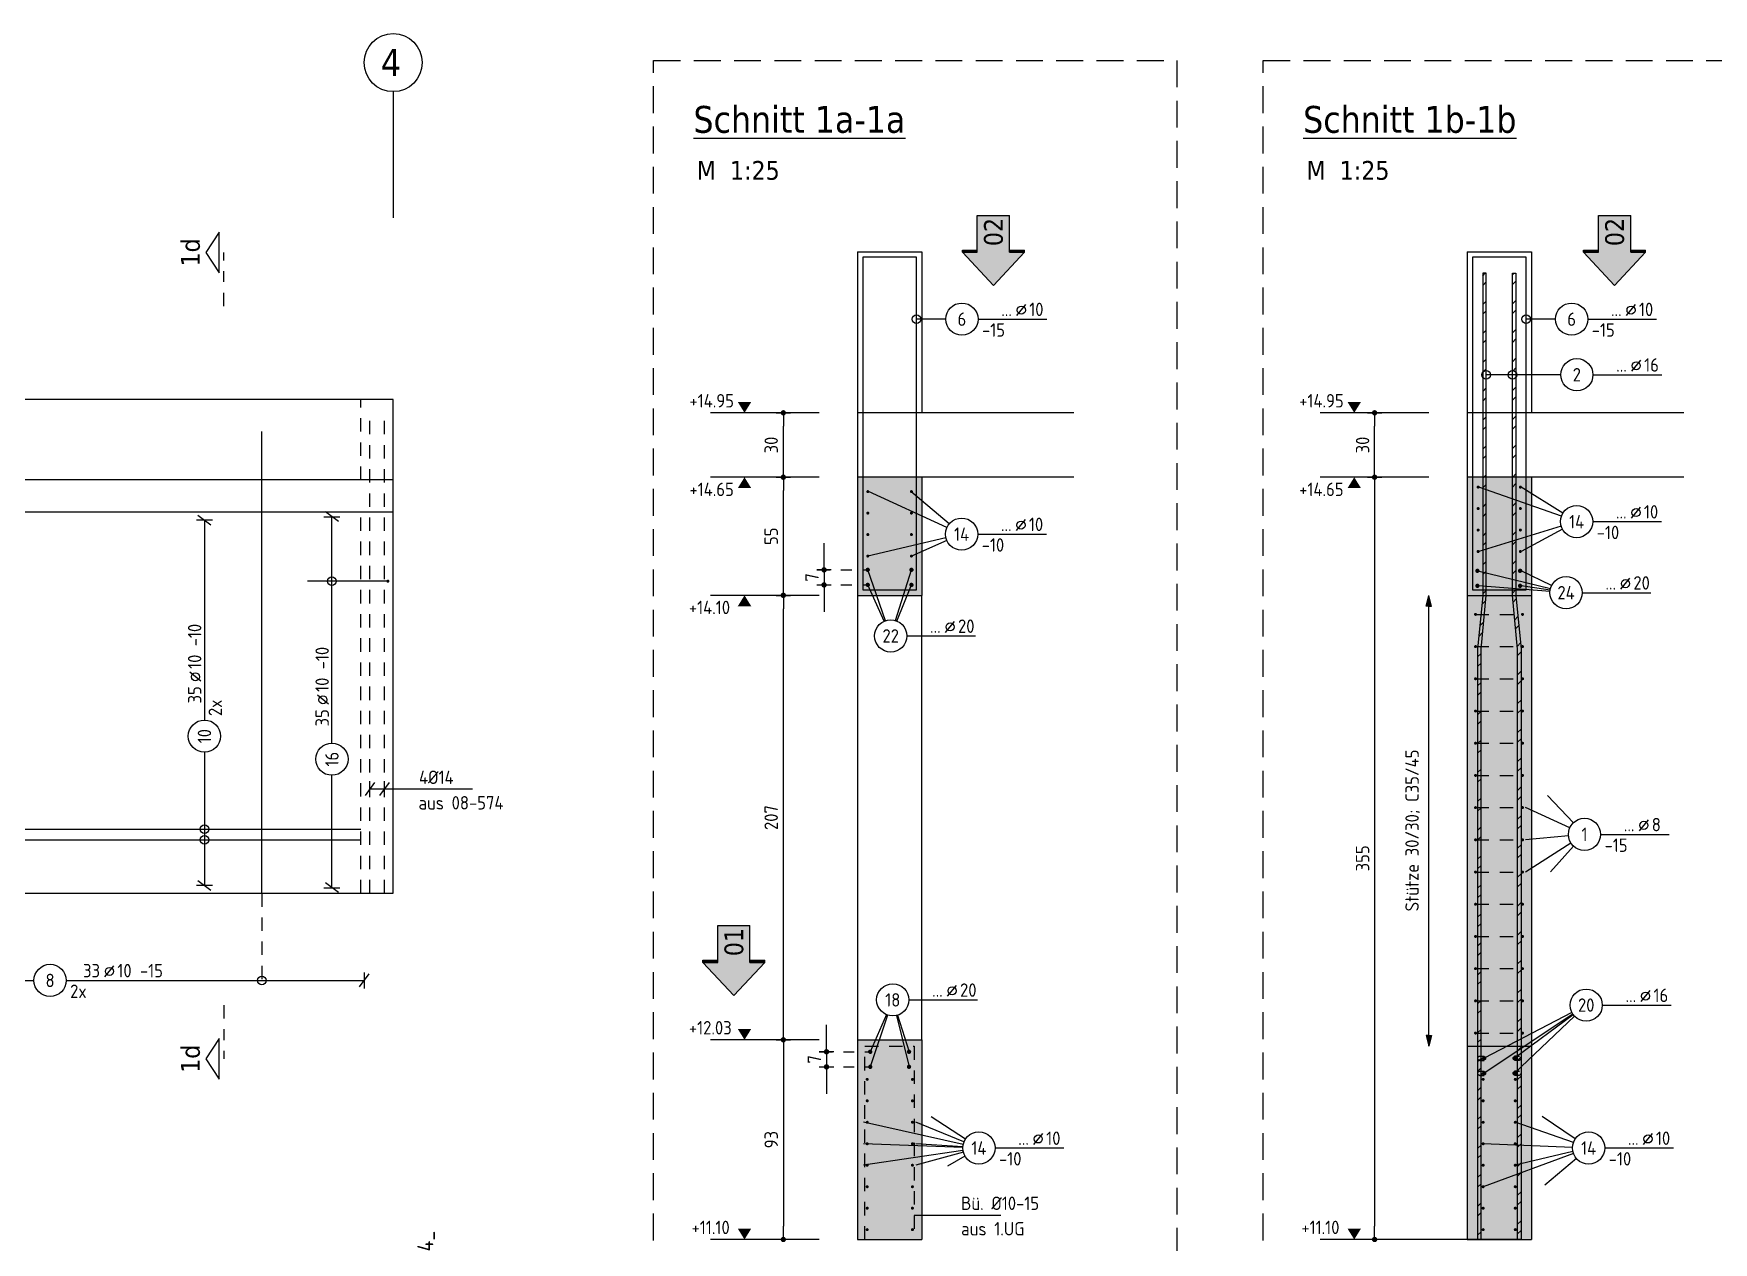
# Model space of a CAD drawing. Extents: x 44 to 147, y 26 to 78.
# Drawn here: x 65.67 to 81.31, y 53.1 to 64.36 of the extents above; entities that cross this region are included whole.
import ezdxf
from ezdxf.enums import TextEntityAlignment as Align

# ---------------------------------------------------------------- set-up
doc = ezdxf.new("R2010")
doc.units = 0
doc.header["$LTSCALE"] = 0.5
for name, pattern in [('AUSGEZOGEN', [1000.01, 1000, 0.01]), ('DASHDOT2', [0.5, 0.25, -0.125, 0, -0.125]), ('DASHDOTSMALL', [1.05, 0.5, -0.25, 0.05, -0.25]), ('DASHED2', [0.375, 0.25, -0.125]), ('HIDDEN', [0.375, 0.25, -0.125]), ('HIDDEN2', [0.187, 0.125, -0.062]), ('HIDDEN4', [0.12, 0.02, -0.1]), ('STRICHLINIE', [0.75, 0.5, -0.25]), ('STRICHPUNKT2', [0.55, 0.25, -0.125, 0.05, -0.125]), ('VERDECKT', [0.375, 0.25, -0.125])]:
    doc.linetypes.add(name, pattern=pattern)
for name, color, linetype in [('ACHSEN', 7, 'Continuous'), ('AFU', 7, 'Continuous'), ('BETON', 7, 'Continuous'), ('DETAIL', 7, 'Continuous'), ('grau_hell', 7, 'Continuous'), ('grau_mittel', 7, 'Continuous'), ('HILFE', 7, 'Continuous'), ('INDEX', 7, 'Continuous'), ('koten', 7, 'Continuous'), ('MASSE', 7, 'Continuous'), ('OBJEKT', 7, 'Continuous'), ('RND', 7, 'Continuous'), ('RND_BILD', 7, 'Continuous'), ('SCHNITTE', 7, 'Continuous'), ('SCHRAFF', 7, 'Continuous'), ('SFP_Achsen', 7, 'Continuous'), ('TEXT', 7, 'Continuous'), ('VERDECKT', 7, 'Continuous')]:
    doc.layers.add(name, color=color, linetype=linetype)
doc.layers.add('NOPLOT', color=7, linetype='Continuous', plot=False)
doc.styles.add('helv', font='tahoma.ttf')
doc.styles.add('txt', font='isocp.shx')
doc.linetypes.add('AFU_50K', pattern='A,0.15,["/",Standard,S=0.2,R=0,X=-0.01,Y=-0.1],0.07,["/",Standard,S=0.2,R=0,X=-0.01,Y=-0.1],0.15', length=0.37)
doc.linetypes.add('AFU_50L', pattern='A,0.75,["/",Standard,S=0.2,R=0,X=-0.01,Y=-0.1],0.07,["/",Standard,S=0.2,R=0,X=-0.01,Y=-0.1],0.75', length=1.57)
doc.dimstyles.new('DOT_I', dxfattribs={"dimscale": 0.5, "dimtxt": 0.25, "dimasz": 0.25, "dimexe": 0.1, "dimexo": 0.3, "dimgap": 0.1, "dimtad": 1, "dimdec": 3, "dimzin": 3, "dimtxsty": 'txt', "dimblk": 'DOT', "dimblk1": 'DOT', "dimblk2": 'DOT', "dimsah": 1, "dimcen": 0.1, "dimse1": 1, "dimse2": 1, "dimazin": 0, "dimtfac": 1, "dimtdec": 4, "dimtix": 1, "dimtmove": 2, "dimatfit": 3, "dimfxl": 0, "dimtvp": 1, "dimtolj": 1, "dimtzin": 0, "dimarcsym": 0})
pattern_1 = [(45, (-15.92973, 54.83412), (-0.13470384, 0.13470384), []), (45, (-15.83993, 54.83412), (-0.13470384, 0.13470384), [])]

# ---------------------------------------------------------------- blocks, each defined once
blk = doc.blocks.new('lei_gre')
at = {"layer": 'RND', "color": 7, "linetype": 'Continuous'}
for p, q in [((-0.09, -0.12), (0.09, 0.12)), ((0, 0.15), (0, -0.15))]:
    blk.add_line(p, q, dxfattribs=at)
blk = doc.blocks.new('RND_LEI')
at = {"layer": 'RND', "color": 7, "linetype": 'Continuous'}
blk.add_line((1.022, 0.066), (1.19, 0.27), dxfattribs=at)
for centre, radius in [((0, 0), 0.3), ((1.106, 0.168), 0.075)]:
    blk.add_circle(centre, radius, dxfattribs=at)
at = {"layer": 'RND', "color": 7, "linetype": 'Continuous', "style": 'txt'}
blk.add_attdef('POSL', text='', height=0.25, dxfattribs=at).set_placement((0, 0), align=Align.MIDDLE)
blk.add_attdef('ANZ', text='', height=0.25, dxfattribs=at).set_placement((0.931, 0.057), align=Align.RIGHT)
for tag, p in [('DUM', (1.253, 0.057)), ('ABSTD', (1.674, 0.057)), ('POSTXT', (0.374, -0.327))]:
    blk.add_attdef(tag, p, '', height=0.25, dxfattribs=at)
blk = doc.blocks.new('SCHN-2')
at = {"layer": 'SCHNITTE', "color": 6, "linetype": 'Continuous'}
blk.add_lwpolyline([(0.378, 0.088), (0, 0.34), (-0.378, 0.088)], close=True, dxfattribs=at)
at = {"layer": 'SCHNITTE', "color": 1, "linetype": 'DASHDOTSMALL', "style": 'helv'}
blk.add_attdef('SCHN-2', text='', height=0.35, dxfattribs=at).set_placement((0, 0.45), align=Align.CENTER)
blk = doc.blocks.new('DOT')
at = {"layer": 'MASSE', "color": 7, "linetype": 'Continuous'}
for p, q in [((0, 0), (-1, 0)), ((0, 0.54), (0, -0.54))]:
    blk.add_line(p, q, dxfattribs=at)
at = {"layer": 'MASSE', "color": 7, "linetype": 'Continuous', "const_width": 0.2}
blk.add_lwpolyline([(-0.1, 0, 1), (0.1, 0, 1)], format="xyb", close=True, dxfattribs=at)
blk = doc.blocks.new('*D45')
at = {"layer": 'DEFPOINTS', "color": 0, "linetype": 'AUSGEZOGEN', "transparency": 16777216}
for p in [(72.652, 54.985), (72.652, 53.125), (72.652, 53.125)]:
    blk.add_point(p, dxfattribs=at)
at = {"layer": 'MASSE', "color": 0, "linetype": 'AUSGEZOGEN', "lineweight": -2, "transparency": 16777216}
blk.add_line((72.652, 54.86), (72.652, 53.25), dxfattribs=at)
at = {"layer": 'MASSE', "color": 0, "linetype": 'AUSGEZOGEN', "lineweight": -2, "transparency": 16777216, "xscale": 0.125, "yscale": 0.125, "zscale": 0.125}
for p, rotation in [((72.652, 54.985), 90), ((72.652, 53.125), 270)]:
    blk.add_blockref('DOT', p, dxfattribs=dict(at, rotation=rotation))
at = {"layer": 'MASSE', "color": 0, "linetype": 'AUSGEZOGEN', "transparency": 16777216, "insert": (72.539, 54.055), "char_height": 0.125, "attachment_point": 5, "rotation": 90, "style": 'txt'}
blk.add_mtext('\\A1;93', dxfattribs=at)
blk = doc.blocks.new('*D46')
at = {"layer": 'DEFPOINTS', "color": 0, "linetype": 'AUSGEZOGEN', "transparency": 16777216}
for p in [(72.652, 59.125), (72.652, 59.125), (72.652, 54.985)]:
    blk.add_point(p, dxfattribs=at)
at = {"layer": 'MASSE', "color": 0, "linetype": 'AUSGEZOGEN', "lineweight": -2, "transparency": 16777216}
blk.add_line((72.652, 55.11), (72.652, 59), dxfattribs=at)
at = {"layer": 'MASSE', "color": 0, "linetype": 'AUSGEZOGEN', "lineweight": -2, "transparency": 16777216, "xscale": 0.125, "yscale": 0.125, "zscale": 0.125}
for p, rotation in [((72.652, 59.125), 90), ((72.652, 54.985), 270)]:
    blk.add_blockref('DOT', p, dxfattribs=dict(at, rotation=rotation))
at = {"layer": 'MASSE', "color": 0, "linetype": 'AUSGEZOGEN', "transparency": 16777216, "insert": (72.539, 57.055), "char_height": 0.125, "attachment_point": 5, "rotation": 90, "style": 'txt'}
blk.add_mtext('\\A1;207', dxfattribs=at)
blk = doc.blocks.new('*D47')
at = {"layer": 'DEFPOINTS', "color": 0, "linetype": 'AUSGEZOGEN', "transparency": 16777216}
for p in [(72.652, 60.225), (72.652, 60.225), (72.652, 59.125)]:
    blk.add_point(p, dxfattribs=at)
at = {"layer": 'MASSE', "color": 0, "linetype": 'AUSGEZOGEN', "lineweight": -2, "transparency": 16777216}
blk.add_line((72.652, 59.25), (72.652, 60.1), dxfattribs=at)
at = {"layer": 'MASSE', "color": 0, "linetype": 'AUSGEZOGEN', "lineweight": -2, "transparency": 16777216, "xscale": 0.125, "yscale": 0.125, "zscale": 0.125}
for p, rotation in [((72.652, 60.225), 90), ((72.652, 59.125), 270)]:
    blk.add_blockref('DOT', p, dxfattribs=dict(at, rotation=rotation))
at = {"layer": 'MASSE', "color": 0, "linetype": 'AUSGEZOGEN', "transparency": 16777216, "insert": (72.539, 59.675), "char_height": 0.125, "attachment_point": 5, "rotation": 90, "style": 'txt'}
blk.add_mtext('\\A1;55', dxfattribs=at)
blk = doc.blocks.new('*D48')
at = {"layer": 'DEFPOINTS', "color": 0, "linetype": 'AUSGEZOGEN', "transparency": 16777216}
for p in [(72.652, 60.825), (72.652, 60.825), (72.652, 60.225)]:
    blk.add_point(p, dxfattribs=at)
at = {"layer": 'MASSE', "color": 0, "linetype": 'AUSGEZOGEN', "lineweight": -2, "transparency": 16777216}
blk.add_line((72.652, 60.35), (72.652, 60.7), dxfattribs=at)
at = {"layer": 'MASSE', "color": 0, "linetype": 'AUSGEZOGEN', "lineweight": -2, "transparency": 16777216, "xscale": 0.125, "yscale": 0.125, "zscale": 0.125}
for p, rotation in [((72.652, 60.825), 90), ((72.652, 60.225), 270)]:
    blk.add_blockref('DOT', p, dxfattribs=dict(at, rotation=rotation))
at = {"layer": 'MASSE', "color": 0, "linetype": 'AUSGEZOGEN', "transparency": 16777216, "insert": (72.539, 60.525), "char_height": 0.125, "attachment_point": 5, "rotation": 90, "style": 'txt'}
blk.add_mtext('\\A1;30', dxfattribs=at)
blk = doc.blocks.new('OKRD_O')
at = {"color": 0, "linetype": 'ByBlock'}
blk.add_solid([(-0.125, 0.202), (0.125, 0.202), (0, 0)], dxfattribs=at)
at = {"color": 0, "linetype": 'ByBlock', "style": 'txt'}
blk.add_attdef('OKRD', (0.25, 0.1), '', height=0.25, dxfattribs=at)
blk = doc.blocks.new('OKRD_U')
at = {"color": 0, "linetype": 'ByBlock'}
blk.add_solid([(-0.125, -0.202), (0.125, -0.202), (0, 0)], dxfattribs=at)
at = {"color": 0, "linetype": 'ByBlock', "style": 'txt'}
blk.add_attdef('OKRD', (0.25, -0.35), '', height=0.25, dxfattribs=at)
blk = doc.blocks.new('*D42')
at = {"layer": 'DEFPOINTS', "color": 0, "linetype": 'AUSGEZOGEN', "transparency": 16777216}
for p in [(78.158, 60.225), (78.158, 53.125), (78.158, 53.125)]:
    blk.add_point(p, dxfattribs=at)
at = {"layer": 'MASSE', "color": 0, "linetype": 'AUSGEZOGEN', "lineweight": -2, "transparency": 16777216}
blk.add_line((78.158, 60.1), (78.158, 53.25), dxfattribs=at)
at = {"layer": 'MASSE', "color": 0, "linetype": 'AUSGEZOGEN', "lineweight": -2, "transparency": 16777216, "xscale": 0.125, "yscale": 0.125, "zscale": 0.125}
for p, rotation in [((78.158, 60.225), 90), ((78.158, 53.125), 270)]:
    blk.add_blockref('DOT', p, dxfattribs=dict(at, rotation=rotation))
at = {"layer": 'MASSE', "color": 0, "linetype": 'AUSGEZOGEN', "transparency": 16777216, "insert": (78.046, 56.675), "char_height": 0.125, "attachment_point": 5, "rotation": 90, "style": 'txt'}
blk.add_mtext('\\A1;355', dxfattribs=at)
blk = doc.blocks.new('*D43')
at = {"layer": 'DEFPOINTS', "color": 0, "linetype": 'AUSGEZOGEN', "transparency": 16777216}
for p in [(78.158, 60.825), (78.158, 60.825), (78.158, 60.225)]:
    blk.add_point(p, dxfattribs=at)
at = {"layer": 'MASSE', "color": 0, "linetype": 'AUSGEZOGEN', "lineweight": -2, "transparency": 16777216}
blk.add_line((78.158, 60.35), (78.158, 60.7), dxfattribs=at)
at = {"layer": 'MASSE', "color": 0, "linetype": 'AUSGEZOGEN', "lineweight": -2, "transparency": 16777216, "xscale": 0.125, "yscale": 0.125, "zscale": 0.125}
for p, rotation in [((78.158, 60.825), 90), ((78.158, 60.225), 270)]:
    blk.add_blockref('DOT', p, dxfattribs=dict(at, rotation=rotation))
at = {"layer": 'MASSE', "color": 0, "linetype": 'AUSGEZOGEN', "transparency": 16777216, "insert": (78.046, 60.525), "char_height": 0.125, "attachment_point": 5, "rotation": 90, "style": 'txt'}
blk.add_mtext('\\A1;30', dxfattribs=at)
blk = doc.blocks.new('*D39')
at = {"layer": 'DEFPOINTS', "color": 0, "linetype": 'AUSGEZOGEN', "transparency": 16777216}
for p in [(73.031, 59.362), (73.031, 59.222), (73.031, 59.222)]:
    blk.add_point(p, dxfattribs=at)
at = {"layer": 'MASSE', "color": 0, "linetype": 'AUSGEZOGEN', "lineweight": -2, "transparency": 16777216}
for p, q in [((73.031, 59.487), (73.031, 59.612)), ((73.031, 59.362), (73.031, 59.222)), ((73.031, 59.097), (73.031, 58.972))]:
    blk.add_line(p, q, dxfattribs=at)
at = {"layer": 'MASSE', "color": 0, "linetype": 'AUSGEZOGEN', "lineweight": -2, "transparency": 16777216, "xscale": 0.125, "yscale": 0.125, "zscale": 0.125}
for p, rotation in [((73.031, 59.362), 270), ((73.031, 59.222), 90)]:
    blk.add_blockref('DOT', p, dxfattribs=dict(at, rotation=rotation))
at = {"layer": 'MASSE', "color": 0, "linetype": 'AUSGEZOGEN', "transparency": 16777216, "insert": (72.919, 59.292), "char_height": 0.125, "attachment_point": 5, "rotation": 90, "style": 'txt'}
blk.add_mtext('\\A1;7', dxfattribs=at)
blk = doc.blocks.new('*D40')
at = {"layer": 'DEFPOINTS', "color": 0, "linetype": 'AUSGEZOGEN', "transparency": 16777216}
for p in [(73.054, 54.873), (73.054, 54.733), (73.054, 54.733)]:
    blk.add_point(p, dxfattribs=at)
at = {"layer": 'MASSE', "color": 0, "linetype": 'AUSGEZOGEN', "lineweight": -2, "transparency": 16777216}
for p, q in [((73.054, 54.998), (73.054, 55.123)), ((73.054, 54.873), (73.054, 54.733)), ((73.054, 54.608), (73.054, 54.483))]:
    blk.add_line(p, q, dxfattribs=at)
at = {"layer": 'MASSE', "color": 0, "linetype": 'AUSGEZOGEN', "lineweight": -2, "transparency": 16777216, "xscale": 0.125, "yscale": 0.125, "zscale": 0.125}
for p, rotation in [((73.054, 54.873), 270), ((73.054, 54.733), 90)]:
    blk.add_blockref('DOT', p, dxfattribs=dict(at, rotation=rotation))
at = {"layer": 'MASSE', "color": 0, "linetype": 'AUSGEZOGEN', "transparency": 16777216, "insert": (72.941, 54.803), "char_height": 0.125, "attachment_point": 5, "rotation": 90, "style": 'txt'}
blk.add_mtext('\\A1;7', dxfattribs=at)
blk = doc.blocks.new('Pfeillinie')
at = {"layer": 'TEXT', "linetype": 'Continuous'}
blk.add_hatch(color=7, dxfattribs=at).paths.add_polyline_path([(0, 0), (-0.8, 0.2), (-0.8, 0), (-0.8, -0.2)])
at = {"layer": 'TEXT', "color": 7, "linetype": 'Continuous'}
for p, q in [((-0.8, 0), (-0.8, 0.2)), ((-0.8, 0.2), (0, 0)), ((-0.8, 0), (-0.8, -0.2)), ((-0.8, -0.2), (0, 0))]:
    blk.add_line(p, q, dxfattribs=at)
blk = doc.blocks.new('hin_ind5')
at = {"layer": 'grau_hell', "linetype": 'AUSGEZOGEN'}
h = blk.add_hatch(color=9, dxfattribs=at)
h.dxf.hatch_style = 2
h.paths.add_polyline_path([(0, 0), (0.619, -0.577), (0.619, -0.3), (1.306, -0.3), (1.306, 0.3), (0.619, 0.3), (0.619, 0.577)])
h.paths.add_polyline_path([(0.34, -0.274), (1.311, -0.274), (1.311, 0.274), (0.34, 0.274)], flags=9)
at = {"layer": 'OBJEKT', "linetype": 'AUSGEZOGEN'}
for points in [[(0.619, 0.3), (0.66, 0.3), (0.66, 0.577), (0.619, 0.577)], [(0.619, -0.577), (0.66, -0.577), (0.66, -0.3), (0.619, -0.3)]]:
    blk.add_hatch(color=1, dxfattribs=at).paths.add_polyline_path(points)
at = {"layer": 'OBJEKT', "color": 1, "linetype": 'AUSGEZOGEN'}
for p, q in [((0, 0), (0.619, 0.577)), ((0.619, 0.577), (0.619, 0.3)), ((0.619, 0.577), (0.66, 0.577)), ((0.66, 0.577), (0.66, 0.3)), ((0, 0), (0.619, -0.577)), ((0.619, 0.3), (1.306, 0.3)), ((1.306, 0.3), (1.306, -0.3)), ((0.619, -0.3), (0.619, -0.577)), ((0.619, -0.3), (1.306, -0.3)), ((0.66, -0.3), (0.66, -0.577))]:
    blk.add_line(p, q, dxfattribs=at)
at = {"layer": 'OBJEKT', "color": 7, "linetype": 'AUSGEZOGEN'}
blk.add_line((0.619, -0.577), (0.66, -0.577), dxfattribs=at)
at = {"layer": 'INDEX', "color": 1, "linetype": 'Continuous', "style": 'helv'}
blk.add_attdef('INDEX', text='', height=0.35, rotation=360, dxfattribs=at).set_placement((1.259, 0), align=Align.MIDDLE_RIGHT)

msp = doc.modelspace()

# ---------------------------------------------------------------- hatches: boundary and pattern name
at = {"layer": 'grau_mittel'}
for points in [[(73.9418, 60.2248), (73.3418, 60.2248), (73.3418, 59.1248), (73.9418, 59.1248)], [(73.3418, 53.1248), (73.9418, 53.1248), (73.9418, 54.9848), (73.3418, 54.9848)]]:
    msp.add_hatch(color=61, dxfattribs=at).paths.add_polyline_path(points)
h = msp.add_hatch(color=61, dxfattribs=at)
h.paths.add_polyline_path([(79.6196, 60.2248), (79.0196, 60.2248), (79.0196, 59.1248), (79.6196, 59.1248)])
h.paths.add_polyline_path([(79.0196, 54.9248), (79.6196, 54.9248), (79.6196, 59.1248), (79.0196, 59.1248)])
h.paths.add_polyline_path([(79.0196, 53.1248), (79.6196, 53.1248), (79.6196, 54.9248), (79.0196, 54.9248)])
at = {"layer": 'SCHRAFF', "linetype": 'AUSGEZOGEN'}
h = msp.add_hatch(dxfattribs=at)
h.set_pattern_fill('ANSI32', color=171, scale=0.02, style=0, double=1)
h.set_pattern_definition(pattern_1)
h.paths.add_polyline_path([(79.1172, 53.1248), (79.1492, 53.1248), (79.1492, 58.6248), (79.1972, 59.1248), (79.1972, 62.1248), (79.1652, 62.1248), (79.1652, 59.1248), (79.1172, 58.6248)])
h = msp.add_hatch(dxfattribs=at)
h.set_pattern_fill('ANSI32', color=171, scale=0.02, style=0, double=1)
h.set_pattern_definition(pattern_1)
h.paths.add_polyline_path([(79.5219, 53.1248), (79.4899, 53.1248), (79.4899, 58.6248), (79.4419, 59.1248), (79.4419, 62.1248), (79.4739, 62.1248), (79.4739, 59.1248), (79.5219, 58.6248)])

# ---------------------------------------------------------------- linework, layer by layer
at = {"layer": 'ACHSEN', "color": 140, "linetype": 'AUSGEZOGEN'}
msp.add_line((69.019, 63.8165), (69.019, 62.6419), dxfattribs=at)
at = {"layer": 'AFU', "color": 8, "linetype": 'AFU_50K'}
for p, q in [((73.9418, 60.8248), (73.3418, 60.8248)), ((79.6196, 60.8248), (79.0196, 60.8248)), ((73.9418, 60.2248), (73.3418, 60.2248)), ((79.6196, 60.2248), (79.0196, 60.2248)), ((79.0196, 59.1248), (79.6196, 59.1248)), ((79.0196, 54.9248), (79.6196, 54.9248)), ((73.3418, 53.1248), (73.9418, 53.1248)), ((79.0196, 53.1248), (79.6196, 53.1248))]:
    msp.add_line(p, q, dxfattribs=at)
at = {"layer": 'AFU', "color": 8, "linetype": 'AFU_50L'}
for p, q in [((69.019, 60.2), (47.769, 60.2)), ((69.019, 59.9), (61.019, 59.9)), ((63.704, 56.35), (69.019, 56.35))]:
    msp.add_line(p, q, dxfattribs=at)
at = {"layer": 'BETON', "color": 6, "linetype": 'AUSGEZOGEN'}
for p, q in [((73.3418, 62.3248), (73.9418, 62.3248)), ((73.3418, 62.3248), (73.3418, 59.1248)), ((73.9418, 62.3248), (73.9418, 60.8248)), ((79.0196, 62.3248), (79.0196, 53.1248)), ((79.0196, 62.3248), (79.6196, 62.3248)), ((79.6196, 62.3248), (79.6196, 60.8248)), ((69.019, 60.95), (47.769, 60.95)), ((69.019, 56.35), (69.019, 60.95)), ((75.3582, 60.8248), (73.9418, 60.8248)), ((81.036, 60.8248), (79.6196, 60.8248)), ((75.3582, 60.2248), (73.9418, 60.2248)), ((73.9418, 60.2248), (73.9418, 59.1248)), ((81.036, 60.2248), (79.6196, 60.2248)), ((79.6196, 60.2248), (79.6196, 53.1248)), ((73.3418, 59.1248), (73.9418, 59.1248)), ((73.3418, 54.9848), (73.9418, 54.9848)), ((73.3418, 54.9848), (73.3418, 53.1248)), ((73.9418, 54.9848), (73.9418, 53.1248))]:
    msp.add_line(p, q, dxfattribs=at)
at = {"layer": 'DETAIL', "color": 102, "linetype": 'STRICHLINIE'}
for points in [[(76.3152, 64.1075), (76.3152, 51.9915), (71.4438, 51.9915), (71.4438, 64.1075)], [(81.993, 64.1075), (81.993, 51.9915), (77.1216, 51.9915), (77.1216, 64.1075)]]:
    msp.add_lwpolyline(points, close=True, dxfattribs=at)
at = {"layer": 'HILFE', "color": 102, "linetype": 'AUSGEZOGEN'}
for p, q in [((69.7565, 57.3203), (68.8015, 57.3203)), ((73.8718, 53.3507), (74.6768, 53.3507))]:
    msp.add_line(p, q, dxfattribs=at)
at = {"layer": 'koten', "color": 7, "linetype": 'AUSGEZOGEN'}
for p, q in [((72.9856, 60.8248), (71.9739, 60.8248)), ((78.6634, 60.8248), (77.6517, 60.8248)), ((72.9856, 60.2248), (71.9739, 60.2248)), ((78.6634, 60.2248), (77.6517, 60.2248)), ((72.9856, 59.1248), (71.9739, 59.1248)), ((72.9856, 54.9848), (71.9739, 54.9848)), ((72.9856, 53.1248), (71.9739, 53.1248)), ((78.6634, 53.1248), (77.6517, 53.1248))]:
    msp.add_line(p, q, dxfattribs=at)
at = {"layer": 'MASSE', "color": 7, "linetype": 'DASHDOT2'}
for p, q in [((72.9635, 59.3625), (73.4384, 59.3625)), ((72.9635, 59.2225), (73.4384, 59.2225)), ((72.9861, 54.8733), (73.461, 54.8733)), ((72.9861, 54.7333), (73.461, 54.7333))]:
    msp.add_line(p, q, dxfattribs=at)
at = {"layer": 'NOPLOT', "color": 191, "linetype": 'AUSGEZOGEN'}
msp.add_line((79.0896, 53.1248), (79.1176, 53.1248), dxfattribs=at)
at = {"layer": 'OBJEKT', "color": 7, "linetype": 'AUSGEZOGEN'}
for p, q in [((73.3418, 59.1248), (73.3418, 54.9848)), ((73.9418, 54.9848), (73.9418, 59.1248))]:
    msp.add_line(p, q, dxfattribs=at)
at = {"layer": 'RND', "color": 102, "linetype": 'AUSGEZOGEN'}
for p, q in [((74.165, 61.6975), (73.8918, 61.6975)), ((79.8428, 61.6975), (79.5696, 61.6975)), ((79.8913, 61.1798), (79.1972, 61.1798)), ((74.1758, 59.7574), (73.4458, 60.091)), ((74.1971, 59.7911), (73.8378, 60.091)), ((79.8978, 59.8617), (79.129, 60.1332)), ((79.9118, 59.8909), (79.5221, 60.1332)), ((79.8958, 59.7678), (79.129, 59.5332)), ((74.1662, 59.6609), (73.4388, 59.491)), ((74.1747, 59.635), (73.8448, 59.491)), ((79.9071, 59.7406), (79.5221, 59.5332)), ((73.6028, 58.8884), (73.4384, 59.3625)), ((73.6969, 58.8898), (73.8452, 59.3625)), ((79.7951, 59.1853), (79.1053, 59.3535)), ((79.806, 59.2155), (79.523, 59.3535)), ((73.5906, 58.8835), (73.4384, 59.2225)), ((73.7084, 58.8857), (73.8452, 59.2225)), ((79.7913, 59.1614), (79.1253, 59.2135)), ((79.7926, 59.1724), (79.523, 59.2135)), ((80.0087, 57.0071), (79.7682, 57.2593)), ((79.9756, 56.9605), (79.5634, 57.1476)), ((79.9628, 56.8846), (79.5634, 56.8476)), ((79.9858, 56.8177), (79.5634, 56.5476)), ((80.0114, 56.7874), (79.7961, 56.5502)), ((73.6112, 55.2194), (73.461, 54.8733)), ((79.9953, 55.2387), (79.1788, 54.8133)), ((80.0036, 55.2247), (79.1788, 54.6733)), ((80.0078, 55.2188), (79.4684, 54.8193)), ((73.6231, 55.2149), (73.461, 54.7333)), ((73.7064, 55.2113), (73.8226, 54.7333)), ((73.7158, 55.2139), (73.8226, 54.8733)), ((80.0196, 55.2047), (79.4603, 54.6733)), ((74.3267, 54.0099), (73.3979, 54.2165)), ((74.3342, 54.0339), (73.8857, 54.2165)), ((74.3477, 54.0596), (74.0295, 54.2681)), ((80.0093, 54.0269), (79.4677, 54.2165)), ((80.0265, 54.0611), (79.7176, 54.2692)), ((74.3232, 53.9828), (73.3979, 54.0165)), ((74.3234, 53.9873), (73.8857, 54.0165)), ((80.001, 53.9833), (79.1687, 54.0165)), ((74.3248, 53.9551), (73.3979, 53.8165)), ((74.3284, 53.9377), (73.8857, 53.8165)), ((74.3431, 53.9025), (74.1799, 53.8085)), ((80.0101, 53.9256), (79.1687, 53.6165)), ((80.0049, 53.943), (79.4677, 53.8165)), ((80.0365, 53.8802), (79.7436, 53.6315))]:
    msp.add_line(p, q, dxfattribs=at)
at = {"layer": 'RND', "color": 7, "linetype": 'AUSGEZOGEN'}
for p, q in [((74.465, 61.6975), (75.105, 61.6975)), ((80.1428, 61.6975), (80.7828, 61.6975)), ((80.1913, 61.1798), (80.8313, 61.1798)), ((67.2612, 59.826), (67.2612, 57.9633)), ((68.4485, 57.7489), (68.4485, 59.8568)), ((80.1892, 59.8117), (80.8292, 59.8117)), ((74.4622, 59.695), (75.1022, 59.695)), ((80.0909, 59.1498), (80.7309, 59.1498)), ((73.802, 58.7467), (74.442, 58.7467)), ((67.2612, 57.6633), (67.2612, 56.4227)), ((68.4485, 56.4017), (68.4485, 57.4489)), ((80.2622, 56.8985), (80.9022, 56.8985)), ((63.9369, 55.5381), (65.6738, 55.5381)), ((65.9738, 55.5381), (68.7499, 55.5381)), ((73.821, 55.357), (74.461, 55.357)), ((80.2783, 55.308), (80.9183, 55.308)), ((74.6231, 53.9773), (75.2631, 53.9773)), ((80.3009, 53.9773), (80.9409, 53.9773))]:
    msp.add_line(p, q, dxfattribs=at)
at = {"layer": 'RND', "color": 7, "linetype": 'HIDDEN'}
for p, q in [((79.0979, 58.9476), (79.5353, 58.9476)), ((79.0979, 58.6476), (79.5353, 58.6476)), ((79.0979, 58.3476), (79.5353, 58.3476)), ((79.0979, 58.0476), (79.5353, 58.0476)), ((79.0979, 57.7476), (79.5353, 57.7476)), ((79.0979, 57.4476), (79.5353, 57.4476)), ((79.0979, 57.1476), (79.5353, 57.1476)), ((79.0979, 56.8476), (79.5353, 56.8476)), ((79.0979, 56.5476), (79.5353, 56.5476)), ((79.0979, 56.2476), (79.5353, 56.2476)), ((79.0979, 55.9476), (79.5353, 55.9476)), ((79.0979, 55.6476), (79.5353, 55.6476)), ((79.0979, 55.3476), (79.5353, 55.3476)), ((79.0979, 55.0476), (79.5353, 55.0476))]:
    msp.add_line(p, q, dxfattribs=at)
at = {"layer": 'RND', "color": 102, "linetype": 'VERDECKT'}
msp.add_line((67.796, 56.35), (67.796, 55.4881), dxfattribs=at)
at = {"layer": 'RND', "color": 7, "linetype": 'HIDDEN4'}
for p, q in [((79.1388, 54.8333), (79.1779, 54.8333)), ((79.1388, 54.7933), (79.1779, 54.7933)), ((79.5003, 54.8333), (79.4613, 54.8333)), ((79.5003, 54.7933), (79.4613, 54.7933)), ((79.1388, 54.6933), (79.1779, 54.6933)), ((79.1388, 54.6533), (79.1779, 54.6533)), ((79.5003, 54.6933), (79.4613, 54.6933)), ((79.5003, 54.6533), (79.4613, 54.6533))]:
    msp.add_line(p, q, dxfattribs=at)
at = {"layer": 'RND', "color": 1, "linetype": 'AUSGEZOGEN'}
for points in [[(73.3918, 59.1748), (73.8918, 59.1748), (73.8918, 62.2748), (73.3918, 62.2748)], [(79.0696, 59.1748), (79.5696, 59.1748), (79.5696, 62.2748), (79.0696, 62.2748)]]:
    msp.add_lwpolyline(points, close=True, dxfattribs=at)
at = {"layer": 'RND', "color": 1, "linetype": 'DASHED2'}
for points in [[(68.8015, 56.35), (68.8015, 60.85)], [(68.9373, 56.35), (68.9373, 60.85)]]:
    msp.add_lwpolyline(points, dxfattribs=at)
at = {"layer": 'RND', "color": 1, "linetype": 'AUSGEZOGEN'}
for points in [[(67.796, 56.35), (67.796, 60.65)], [(68.9698, 59.2566), (68.2198, 59.2566)], [(63.769, 56.9473), (68.719, 56.9473)], [(63.769, 56.8473), (68.719, 56.8473)]]:
    msp.add_lwpolyline(points, dxfattribs=at)
at = {"layer": 'RND', "color": 7, "linetype": 'AUSGEZOGEN'}
for points, const_width in [([(73.4318, 60.091, 1), (73.4458, 60.091, 1)], 0.014), ([(73.8518, 60.091, -1), (73.8378, 60.091, -1)], 0.014), ([(79.115, 60.1332, 1), (79.129, 60.1332, 1)], 0.014), ([(79.5221, 60.1332, -1), (79.5081, 60.1332, -1)], 0.014), ([(79.115, 59.9332, 1), (79.129, 59.9332, 1)], 0.014), ([(79.5221, 59.9332, -1), (79.5081, 59.9332, -1)], 0.014), ([(73.4318, 59.891, 1), (73.4458, 59.891, 1)], 0.014), ([(73.8518, 59.891, -1), (73.8378, 59.891, -1)], 0.014), ([(73.4318, 59.691, 1), (73.4458, 59.691, 1)], 0.014), ([(73.8518, 59.691, -1), (73.8378, 59.691, -1)], 0.014), ([(79.115, 59.7332, 1), (79.129, 59.7332, 1)], 0.014), ([(79.5221, 59.7332, -1), (79.5081, 59.7332, -1)], 0.014), ([(73.4318, 59.491, 1), (73.4458, 59.491, 1)], 0.014), ([(73.8518, 59.491, -1), (73.8378, 59.491, -1)], 0.014), ([(79.115, 59.5332, 1), (79.129, 59.5332, 1)], 0.014), ([(79.5221, 59.5332, -1), (79.5081, 59.5332, -1)], 0.014), ([(73.4284, 59.3625, 1), (73.4484, 59.3625, 1)], 0.02), ([(73.8552, 59.3625, -1), (73.8352, 59.3625, -1)], 0.02), ([(79.1053, 59.3535, 1), (79.1253, 59.3535, 1)], 0.02), ([(79.503, 59.3535, 1), (79.523, 59.3535, 1)], 0.02), ([(68.9768, 59.2566, -1), (68.9628, 59.2566, -1)], 0.014), ([(73.4284, 59.2225, 1), (73.4484, 59.2225, 1)], 0.02), ([(73.8552, 59.2225, -1), (73.8352, 59.2225, -1)], 0.02), ([(79.1053, 59.2135, 1), (79.1253, 59.2135, 1)], 0.02), ([(79.503, 59.2135, 1), (79.523, 59.2135, 1)], 0.02), ([(79.0909, 58.9476, 1), (79.1049, 58.9476, 1)], 0.014), ([(79.5423, 58.9476, -1), (79.5283, 58.9476, -1)], 0.014), ([(79.0909, 58.6476, 1), (79.1049, 58.6476, 1)], 0.014), ([(79.5423, 58.6476, -1), (79.5283, 58.6476, -1)], 0.014), ([(79.0909, 58.3476, 1), (79.1049, 58.3476, 1)], 0.014), ([(79.5423, 58.3476, -1), (79.5283, 58.3476, -1)], 0.014), ([(79.0909, 58.0476, 1), (79.1049, 58.0476, 1)], 0.014), ([(79.5423, 58.0476, -1), (79.5283, 58.0476, -1)], 0.014), ([(79.0909, 57.7476, 1), (79.1049, 57.7476, 1)], 0.014), ([(79.5423, 57.7476, -1), (79.5283, 57.7476, -1)], 0.014), ([(79.0909, 57.4476, 1), (79.1049, 57.4476, 1)], 0.014), ([(79.5423, 57.4476, -1), (79.5283, 57.4476, -1)], 0.014), ([(79.0909, 57.1476, 1), (79.1049, 57.1476, 1)], 0.014), ([(79.5423, 57.1476, -1), (79.5283, 57.1476, -1)], 0.014), ([(79.0909, 56.8476, 1), (79.1049, 56.8476, 1)], 0.014), ([(79.5423, 56.8476, -1), (79.5283, 56.8476, -1)], 0.014), ([(79.0909, 56.5476, 1), (79.1049, 56.5476, 1)], 0.014), ([(79.5423, 56.5476, -1), (79.5283, 56.5476, -1)], 0.014), ([(79.0909, 56.2476, 1), (79.1049, 56.2476, 1)], 0.014), ([(79.5423, 56.2476, -1), (79.5283, 56.2476, -1)], 0.014), ([(79.0909, 55.9476, 1), (79.1049, 55.9476, 1)], 0.014), ([(79.5423, 55.9476, -1), (79.5283, 55.9476, -1)], 0.014), ([(79.0909, 55.6476, 1), (79.1049, 55.6476, 1)], 0.014), ([(79.5423, 55.6476, -1), (79.5283, 55.6476, -1)], 0.014), ([(79.0909, 55.3476, 1), (79.1049, 55.3476, 1)], 0.014), ([(79.5423, 55.3476, -1), (79.5283, 55.3476, -1)], 0.014), ([(79.0909, 55.0476, 1), (79.1049, 55.0476, 1)], 0.014), ([(79.5423, 55.0476, -1), (79.5283, 55.0476, -1)], 0.014), ([(73.451, 54.8733, 1), (73.471, 54.8733, 1)], 0.02), ([(73.451, 54.7333, 1), (73.471, 54.7333, 1)], 0.02), ([(73.8326, 54.8733, -1), (73.8126, 54.8733, -1)], 0.02), ([(73.8326, 54.7333, -1), (73.8126, 54.7333, -1)], 0.02), ([(79.1688, 54.8133, 1), (79.1888, 54.8133, 1)], 0.02), ([(79.4703, 54.8133, -1), (79.4503, 54.8133, -1)], 0.02), ([(73.4259, 54.6165, 1), (73.4399, 54.6165, 1)], 0.014), ([(73.8611, 54.6165, -1), (73.8471, 54.6165, -1)], 0.014), ([(79.1617, 54.6165, 1), (79.1757, 54.6165, 1)], 0.014), ([(79.1688, 54.6733, 1), (79.1888, 54.6733, 1)], 0.02), ([(79.4703, 54.6733, -1), (79.4503, 54.6733, -1)], 0.02), ([(79.4747, 54.6165, -1), (79.4607, 54.6165, -1)], 0.014), ([(73.4259, 54.4165, 1), (73.4399, 54.4165, 1)], 0.014), ([(73.8611, 54.4165, -1), (73.8471, 54.4165, -1)], 0.014), ([(79.1617, 54.4165, 1), (79.1757, 54.4165, 1)], 0.014), ([(79.4747, 54.4165, -1), (79.4607, 54.4165, -1)], 0.014), ([(73.4259, 54.2165, 1), (73.4399, 54.2165, 1)], 0.014), ([(73.8611, 54.2165, -1), (73.8471, 54.2165, -1)], 0.014), ([(79.1617, 54.2165, 1), (79.1757, 54.2165, 1)], 0.014), ([(79.4747, 54.2165, -1), (79.4607, 54.2165, -1)], 0.014), ([(73.4259, 54.0165, 1), (73.4399, 54.0165, 1)], 0.014), ([(73.8611, 54.0165, -1), (73.8471, 54.0165, -1)], 0.014), ([(79.1617, 54.0165, 1), (79.1757, 54.0165, 1)], 0.014), ([(79.4747, 54.0165, -1), (79.4607, 54.0165, -1)], 0.014), ([(73.4259, 53.8165, 1), (73.4399, 53.8165, 1)], 0.014), ([(73.8611, 53.8165, -1), (73.8471, 53.8165, -1)], 0.014), ([(79.1617, 53.8165, 1), (79.1757, 53.8165, 1)], 0.014), ([(79.4747, 53.8165, -1), (79.4607, 53.8165, -1)], 0.014), ([(73.4259, 53.6165, 1), (73.4399, 53.6165, 1)], 0.014), ([(73.8611, 53.6165, -1), (73.8471, 53.6165, -1)], 0.014), ([(79.1617, 53.6165, 1), (79.1757, 53.6165, 1)], 0.014), ([(79.4747, 53.6165, -1), (79.4607, 53.6165, -1)], 0.014), ([(73.4259, 53.4165, 1), (73.4399, 53.4165, 1)], 0.014), ([(73.8611, 53.4165, -1), (73.8471, 53.4165, -1)], 0.014), ([(79.1617, 53.4165, 1), (79.1757, 53.4165, 1)], 0.014), ([(79.4747, 53.4165, -1), (79.4607, 53.4165, -1)], 0.014), ([(73.4259, 53.2165, 1), (73.4399, 53.2165, 1)], 0.014), ([(73.8611, 53.2165, -1), (73.8471, 53.2165, -1)], 0.014), ([(79.1617, 53.2165, 1), (79.1757, 53.2165, 1)], 0.014), ([(79.4747, 53.2165, -1), (79.4607, 53.2165, -1)], 0.014)]:
    msp.add_lwpolyline(points, format="xyb", close=True, dxfattribs=dict(at, const_width=const_width))
at = {"layer": 'RND', "color": 102, "linetype": 'AUSGEZOGEN'}
msp.add_lwpolyline([(78.6617, 54.9248), (78.6617, 59.1248)], dxfattribs=at)
at = {"layer": 'RND', "color": 1, "linetype": 'HIDDEN'}
msp.add_lwpolyline([(73.4118, 53.1248), (73.4118, 54.9248), (73.8718, 54.9248), (73.8718, 53.1248)], dxfattribs=at)
at = {"layer": 'RND', "color": 7, "linetype": 'AUSGEZOGEN'}
for centre in [(73.8918, 61.6975), (79.5696, 61.6975), (79.1972, 61.1798), (79.4419, 61.1798), (68.4485, 59.2566), (67.2612, 56.9473), (67.2612, 56.8473), (67.796, 55.5381)]:
    msp.add_circle(centre, 0.04, dxfattribs=at)
at = {"layer": 'RND', "color": 7, "linetype": 'HIDDEN2'}
for centre in [(79.1388, 54.8133), (79.5003, 54.8133), (79.1388, 54.6733), (79.5003, 54.6733)]:
    msp.add_circle(centre, 0.02, dxfattribs=at)
at = {"layer": 'RND_BILD', "color": 191, "linetype": 'AUSGEZOGEN'}
msp.add_line((79.5219, 53.1248), (78.3139, 53.1248), dxfattribs=at)
at = {"layer": 'RND_BILD', "color": 171, "linetype": 'AUSGEZOGEN'}
for points in [[(79.1172, 53.1248), (79.1492, 53.1248), (79.1492, 58.6248), (79.1972, 59.1248), (79.1972, 62.1248), (79.1652, 62.1248), (79.1652, 59.1248), (79.1172, 58.6248), (79.1172, 53.1248)], [(79.5219, 53.1248), (79.4899, 53.1248), (79.4899, 58.6248), (79.4419, 59.1248), (79.4419, 62.1248), (79.4739, 62.1248), (79.4739, 59.1248), (79.5219, 58.6248), (79.5219, 53.1248)]]:
    msp.add_lwpolyline(points, dxfattribs=at)
at = {"layer": 'SCHNITTE', "color": 6, "linetype": 'STRICHPUNKT2'}
for p, q in [((67.4433, 61.819), (67.4433, 62.319)), ((67.4433, 55.308), (67.4433, 54.808))]:
    msp.add_line(p, q, dxfattribs=at)
at = {"layer": 'SFP_Achsen', "color": 7, "linetype": 'AUSGEZOGEN'}
msp.add_circle((69.019, 64.087), 0.2705, dxfattribs=at)
at = {"layer": 'VERDECKT', "color": 7, "linetype": 'VERDECKT'}
for p, q in [((68.719, 60.2), (68.719, 60.95)), ((68.719, 56.35), (68.719, 59.9))]:
    msp.add_line(p, q, dxfattribs=at)
at = {"layer": 'VERDECKT', "color": 7, "linetype": 'HIDDEN'}
for p, q in [((68.719, 60.2), (48.069, 60.2)), ((68.719, 59.9), (61.019, 59.9)), ((63.704, 56.35), (68.719, 56.35))]:
    msp.add_line(p, q, dxfattribs=at)

# ---------------------------------------------------------------- block references
at = {"layer": 'koten', "color": 7, "linetype": 'AUSGEZOGEN'}
ref = msp.add_blockref('OKRD_O', (72.2905, 60.8248), dxfattribs=dict(at, xscale=-0.5, yscale=0.5, zscale=0.5))
ref.add_attrib('OKRD', '+14.95', (71.7779, 60.8748), dxfattribs={"layer": '0', "color": 0, "linetype": 'ByBlock', "height": 0.125, "style": 'txt'})
ref = msp.add_blockref('OKRD_O', (77.9683, 60.8248), dxfattribs=dict(at, xscale=-0.5, yscale=0.5, zscale=0.5))
ref.add_attrib('OKRD', '+14.95', (77.4557, 60.8748), dxfattribs={"layer": '0', "color": 0, "linetype": 'ByBlock', "height": 0.125, "style": 'txt'})
ref = msp.add_blockref('OKRD_U', (72.2905, 60.2248), dxfattribs=dict(at, xscale=-0.5, yscale=0.5, zscale=0.5))
ref.add_attrib('OKRD', '+14.65', (71.7779, 60.0498), dxfattribs={"layer": '0', "color": 0, "linetype": 'ByBlock', "height": 0.125, "style": 'txt'})
ref = msp.add_blockref('OKRD_U', (77.9683, 60.2248), dxfattribs=dict(at, xscale=-0.5, yscale=0.5, zscale=0.5))
ref.add_attrib('OKRD', '+14.65', (77.4557, 60.0498), dxfattribs={"layer": '0', "color": 0, "linetype": 'ByBlock', "height": 0.125, "style": 'txt'})
ref = msp.add_blockref('OKRD_U', (72.2905, 59.1248), dxfattribs=dict(at, xscale=-0.5, yscale=0.5, zscale=0.5))
ref.add_attrib('OKRD', '+14.10', (71.7728, 58.9498), dxfattribs={"layer": '0', "color": 0, "linetype": 'ByBlock', "height": 0.125, "style": 'txt'})
ref = msp.add_blockref('OKRD_O', (72.2905, 54.9848), dxfattribs=dict(at, xscale=-0.5, yscale=0.5, zscale=0.5))
ref.add_attrib('OKRD', '+12.03', (71.7728, 55.0348), dxfattribs={"layer": '0', "color": 0, "linetype": 'ByBlock', "height": 0.125, "style": 'txt'})
ref = msp.add_blockref('OKRD_O', (72.2905, 53.1248), dxfattribs=dict(at, xscale=-0.5, yscale=0.5, zscale=0.5))
ref.add_attrib('OKRD', '+11.10', (71.7978, 53.1748), dxfattribs={"layer": '0', "color": 0, "linetype": 'ByBlock', "height": 0.125, "style": 'txt'})
ref = msp.add_blockref('OKRD_O', (77.9683, 53.1248), dxfattribs=dict(at, xscale=-0.5, yscale=0.5, zscale=0.5))
ref.add_attrib('OKRD', '+11.10', (77.4756, 53.1748), dxfattribs={"layer": '0', "color": 0, "linetype": 'ByBlock', "height": 0.125, "style": 'txt'})
at = {"layer": 'RND', "color": 7, "linetype": 'AUSGEZOGEN', "xscale": 0.5, "yscale": 0.5, "zscale": 0.5}
for p, values in [((74.315, 61.6975), {'POSL': '6', 'DUM': '10', 'ANZ': '...', 'POSTXT': '-15'}), ((79.9928, 61.6975), {'POSL': '6', 'DUM': '10', 'ANZ': '...', 'POSTXT': '-15'}), ((80.0413, 61.1798), {'POSL': '2', 'DUM': '16', 'ANZ': '...'}), ((80.0392, 59.8117), {'POSL': '14', 'DUM': '10', 'ANZ': '...', 'POSTXT': '-10'}), ((74.3122, 59.695), {'POSL': '14', 'DUM': '10', 'ANZ': '...', 'POSTXT': '-10'}), ((79.9409, 59.1498), {'POSL': '24', 'DUM': '20', 'ANZ': '...'}), ((73.652, 58.7467), {'POSL': '22', 'DUM': '20', 'ANZ': '...'}), ((80.1122, 56.8985), {'POSL': '1', 'DUM': '8', 'ANZ': '...', 'POSTXT': '-15'}), ((65.8238, 55.5381), {'POSL': '8', 'DUM': '10', 'ANZ': '33', 'ABSTD': '-15', 'POSTXT': '2x'}), ((73.671, 55.357), {'POSL': '18', 'DUM': '20', 'ANZ': '...'}), ((80.1283, 55.308), {'POSL': '20', 'DUM': '16', 'ANZ': '...'}), ((74.4731, 53.9773), {'POSL': '14', 'DUM': '10', 'ANZ': '...', 'POSTXT': '-10'}), ((80.1509, 53.9773), {'POSL': '14', 'DUM': '10', 'ANZ': '...', 'POSTXT': '-10'})]:
    msp.add_blockref('RND_LEI', p, dxfattribs=at).add_auto_attribs(values)
for p, rotation in [((67.2612, 59.826), 270), ((68.4485, 59.8568), 90), ((68.8015, 57.3203), 180), ((68.9373, 57.3203), 180), ((67.2612, 56.4227), 270), ((68.4485, 56.4017), 90)]:
    msp.add_blockref('lei_gre', p, dxfattribs=dict(at, rotation=rotation))
at = {"layer": 'RND', "color": 102, "linetype": 'AUSGEZOGEN', "xscale": 0.125, "yscale": 0.125, "zscale": 0.125}
for p, rotation in [((78.6617, 59.1248), 90), ((78.6617, 54.9248), 270)]:
    msp.add_blockref('Pfeillinie', p, dxfattribs=dict(at, rotation=rotation))
at = {"layer": 'RND', "color": 7, "linetype": 'AUSGEZOGEN', "xscale": 0.5, "yscale": 0.5, "zscale": 0.5, "rotation": 90}
for p, values in [((67.2612, 57.8133), {'POSL': '10', 'DUM': '10', 'ANZ': '35', 'ABSTD': '-10', 'POSTXT': '2x'}), ((68.4485, 57.5989), {'POSL': '16', 'DUM': '10', 'ANZ': '35', 'ABSTD': '-10'})]:
    msp.add_blockref('RND_LEI', p, dxfattribs=at).add_auto_attribs(values)
at = {"layer": 'RND', "color": 7, "linetype": 'AUSGEZOGEN', "xscale": 0.5, "yscale": 0.5, "zscale": 0.5}
msp.add_blockref('lei_gre', (68.7499, 55.5381), dxfattribs=at)
at = {"layer": 'RND_BILD', "color": 7, "linetype": 'AUSGEZOGEN', "xscale": 0.5, "yscale": 0.5, "zscale": 0.5, "rotation": 90}
for p, values in [((74.6081, 62.0108), {'INDEX': '02'}), ((80.3924, 62.0108), {'INDEX': '02'}), ((72.1912, 55.397), {'INDEX': '01'})]:
    msp.add_blockref('hin_ind5', p, dxfattribs=at).add_auto_attribs(values)
at = {"layer": 'SCHNITTE', "color": 6, "linetype": 'STRICHPUNKT2', "xscale": 0.5, "yscale": 0.5, "zscale": 0.5, "rotation": 90}
for p in [(67.4433, 62.319), (67.4433, 54.808)]:
    msp.add_blockref('SCHN-2', p, dxfattribs=at).add_auto_attribs({'SCHN-2': '1d'})

# ---------------------------------------------------------------- texts
at = {"layer": 'SFP_Achsen', "color": 6, "linetype": 'AUSGEZOGEN', "style": 'helv'}
msp.add_text('4', height=0.25, dxfattribs=at).set_placement((68.905, 63.9626))
at = {"layer": 'TEXT', "color": 6, "linetype": 'AUSGEZOGEN', "style": 'helv'}
for s, p in [('%%USchnitt 1a-1a', (71.815, 63.4335)), ('%%USchnitt 1b-1b', (77.4927, 63.4335))]:
    msp.add_text(s, height=0.25, dxfattribs=at).set_placement(p)
at = {"layer": 'TEXT', "color": 1, "linetype": 'AUSGEZOGEN', "style": 'helv'}
for p in [(71.8457, 62.996), (77.5235, 62.996)]:
    msp.add_text('M  1:25', height=0.175, dxfattribs=at).set_placement(p)
at = {"layer": 'TEXT', "color": 7, "linetype": 'AUSGEZOGEN', "style": 'txt'}
msp.add_text('Stütze 30/30; C35/45', height=0.125, rotation=90, dxfattribs=at).set_placement((78.5692, 56.1809))
for s, p in [('4%%C14', (69.2596, 57.3675)), ('aus 08-574', (69.2546, 57.13)), ('Bü. %%C10-15', (74.3075, 53.3998)), ('aus 1.UG', (74.3075, 53.1623))]:
    msp.add_text(s, height=0.125, dxfattribs=at).set_placement(p)
at = {"layer": 'TEXT', "color": 1, "linetype": 'AUSGEZOGEN', "style": 'txt'}
msp.add_text('Wand Bew. sh. _08_574_', height=0.15, rotation=90, dxfattribs=at).set_placement((69.3927, 51.1401))

# ---------------------------------------------------------------- dimensions: what is measured, and where the dimension line sits
at = {"layer": 'MASSE', "color": 7, "linetype": 'AUSGEZOGEN'}
for base, p1, p2, picture, middle in [((72.6518, 60.8248), (72.6518, 60.2248), (72.6518, 60.8248), '*D48', (72.5393, 60.5248)), ((78.1585, 60.8248), (78.1585, 60.2248), (78.1585, 60.8248), '*D43', (78.046, 60.5248)), ((72.6518, 60.2248), (72.6518, 59.1248), (72.6518, 60.2248), '*D47', (72.5393, 59.6748)), ((78.1585, 53.1248), (78.1585, 60.2248), (78.1585, 53.1248), '*D42', (78.046, 56.6748)), ((73.031, 59.2225), (73.031, 59.3625), (73.031, 59.2225), '*D39', (72.9185, 59.2925)), ((72.6518, 59.1248), (72.6518, 54.9848), (72.6518, 59.1248), '*D46', (72.5393, 57.0548)), ((73.0536, 54.7333), (73.0536, 54.8733), (73.0536, 54.7333), '*D40', (72.9411, 54.8033)), ((72.6518, 53.1248), (72.6518, 54.9848), (72.6518, 53.1248), '*D45', (72.5393, 54.0548))]:
    dim = msp.add_linear_dim(base=base, p1=p1, p2=p2, angle=90, dimstyle='DOT_I', override={"dimdec": 0, "dimlfac": 50}, dxfattribs=at)
    dim.commit()
    dim.dimension.update_dxf_attribs({"geometry": picture, "text_midpoint": middle})

doc.saveas('drawing.dxf')
